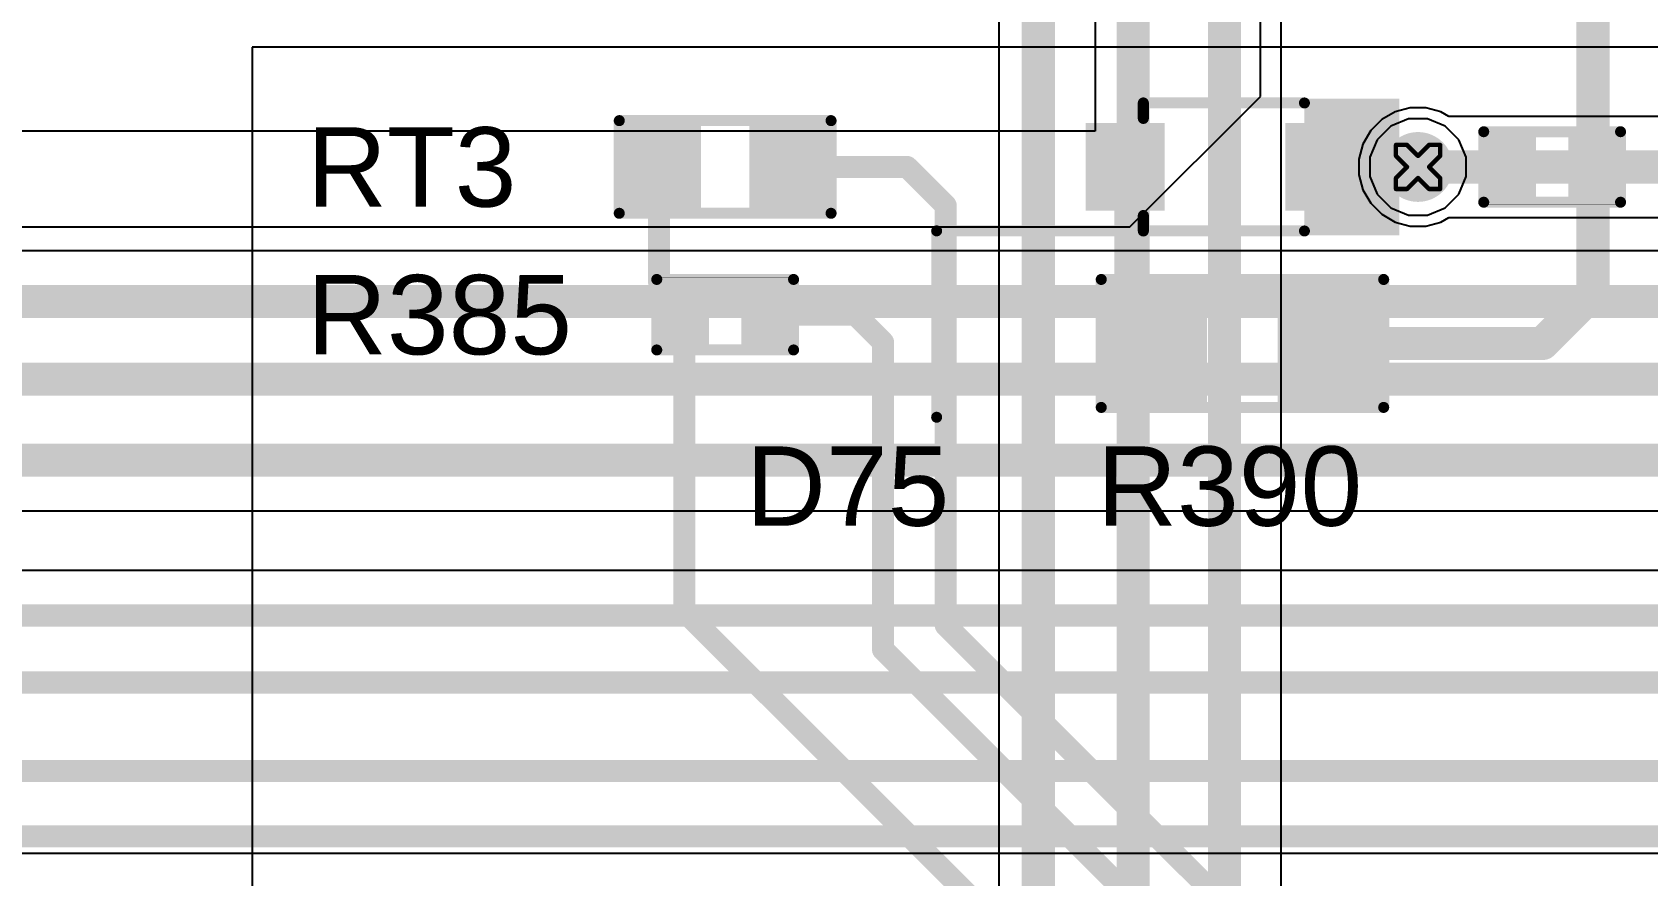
# Model space of a CAD drawing. Header units: inches. Extents: x 0 to 5379, y 0 to 5429.
# Drawn here: x 163.9 to 182.49, y 147.51 to 157.22 of the extents above; entities that cross this region are included whole.
import ezdxf

# ---------------------------------------------------------------- set-up
doc = ezdxf.new("R2010")
doc.units = ezdxf.units.IN
for name, color, linetype in [('Bottom Layer', 5, 'Continuous'), ('Bottom Solder', 6, 'Continuous'), ('Drill Drawing', 1, 'Continuous'), ('GND01', 16, 'Continuous'), ('GND02', 76, 'Continuous'), ('PWR', 156, 'Continuous'), ('SIG 01', 90, 'Continuous'), ('Top Layer', 1, 'Continuous'), ('Top Overlay', 2, 'Continuous'), ('Top Paste', 8, 'Continuous'), ('Top Solder', 216, 'Continuous'), ('Via Holes', 16, 'Continuous')]:
    doc.layers.add(name, color=color, linetype=linetype)
doc.styles.add('Arial', font='', dxfattribs={"height": 0.2})
doc.styles.get('Arial').set_extended_font_data('Arial')

# ---------------------------------------------------------------- blocks, each defined once
blk = doc.blocks.new('R___0603_203')
at = {"layer": 'Top Layer'}
for points in [[(-0.381, 0.4445), (-0.381, -0.4445), (-1.143, -0.4445), (-1.143, 0.4445)], [(1.143, 0.4445), (1.143, -0.4445), (0.381, -0.4445), (0.381, 0.4445)]]:
    blk.add_hatch(color=1, dxfattribs=at).paths.add_polyline_path(points)
at = {"layer": 'Top Paste'}
for points in [[(-0.381, 0.4445), (-0.381, -0.4445), (-1.143, -0.4445), (-1.143, 0.4445)], [(1.143, 0.4445), (1.143, -0.4445), (0.381, -0.4445), (0.381, 0.4445)]]:
    blk.add_hatch(color=8, dxfattribs=at).paths.add_polyline_path(points)
at = {"layer": 'Top Solder'}
for points in [[(-0.2794, 0.5461), (-0.2794, -0.5461), (-1.2446, -0.5461), (-1.2446, 0.5461)], [(1.2446, 0.5461), (1.2446, -0.5461), (0.2794, -0.5461), (0.2794, 0.5461)]]:
    blk.add_hatch(color=216, dxfattribs=at).paths.add_polyline_path(points)
at = {"layer": 'Top Overlay'}
for points in [[(-1.2192, 0.5334, 0.127, 0.127, 0), (1.2192, 0.5334, 0.127, 0.127, 0)], [(-1.2192, -0.5334, 0.127, 0.127, 0), (-1.2192, 0.5334, 0.127, 0.127, 0)], [(1.2192, -0.5334, 0.127, 0.127, 0), (1.2192, 0.5334, 0.127, 0.127, 0)], [(-1.2192, -0.5334, 0.127, 0.127, 0), (1.2192, -0.5334, 0.127, 0.127, 0)]]:
    blk.add_lwpolyline(points, format="xyseb", dxfattribs=at)
for points in [[(-1.25095, 0.5334, 0.0635, 0.0635, 1), (-1.18745, 0.5334, 0.0635, 0.0635, 1)], [(-1.25095, 0.5334, 0.0635, 0.0635, 1), (-1.18745, 0.5334, 0.0635, 0.0635, 1)], [(1.18745, 0.5334, 0.0635, 0.0635, 1), (1.25095, 0.5334, 0.0635, 0.0635, 1)], [(1.18745, 0.5334, 0.0635, 0.0635, 1), (1.25095, 0.5334, 0.0635, 0.0635, 1)], [(-1.25095, -0.5334, 0.0635, 0.0635, 1), (-1.18745, -0.5334, 0.0635, 0.0635, 1)], [(-1.25095, -0.5334, 0.0635, 0.0635, 1), (-1.18745, -0.5334, 0.0635, 0.0635, 1)], [(1.18745, -0.5334, 0.0635, 0.0635, 1), (1.25095, -0.5334, 0.0635, 0.0635, 1)], [(1.18745, -0.5334, 0.0635, 0.0635, 1), (1.25095, -0.5334, 0.0635, 0.0635, 1)]]:
    blk.add_lwpolyline(points, format="xyseb", close=True, dxfattribs=at)
blk = doc.blocks.new('R___0402_378')
at = {"layer": 'Top Layer'}
for points in [[(-0.699, -0.318), (-0.699, 0.318), (-0.241, 0.318), (-0.241, -0.318)], [(0.241, -0.318), (0.241, 0.318), (0.699, 0.318), (0.699, -0.318)]]:
    blk.add_hatch(color=1, dxfattribs=at).paths.add_polyline_path(points)
at = {"layer": 'Top Paste'}
for points in [[(-0.699, -0.318), (-0.699, 0.318), (-0.241, 0.318), (-0.241, -0.318)], [(0.241, -0.318), (0.241, 0.318), (0.699, 0.318), (0.699, -0.318)]]:
    blk.add_hatch(color=8, dxfattribs=at).paths.add_polyline_path(points)
at = {"layer": 'Top Solder'}
for points in [[(-0.754, -0.373), (-0.754, 0.373), (-0.186, 0.373), (-0.186, -0.373)], [(0.186, -0.373), (0.186, 0.373), (0.754, 0.373), (0.754, -0.373)]]:
    blk.add_hatch(color=216, dxfattribs=at).paths.add_polyline_path(points)
at = {"layer": 'Top Overlay'}
for points in [[(-0.787, -0.406, 0.127, 0.127, 0), (-0.787, 0.406, 0.127, 0.127, 0)], [(-0.787, 0.406, 0.127, 0.127, 0), (0.787, 0.406, 0.127, 0.127, 0)], [(0.787, -0.406, 0.127, 0.127, 0), (0.787, 0.406, 0.127, 0.127, 0)], [(-0.787, -0.406, 0.127, 0.127, 0), (0.787, -0.406, 0.127, 0.127, 0)], [(-0.813, -0.432, 0.00323, 0.00323, 0), (0.813, -0.432, 0.00323, 0.00323, 0)]]:
    blk.add_lwpolyline(points, format="xyseb", dxfattribs=at)
for points in [[(-0.819, 0.406, 0.0635, 0.0635, 1), (-0.756, 0.406, 0.0635, 0.0635, 1)], [(-0.819, 0.406, 0.0635, 0.0635, 1), (-0.756, 0.406, 0.0635, 0.0635, 1)], [(0.756, 0.406, 0.0635, 0.0635, 1), (0.819, 0.406, 0.0635, 0.0635, 1)], [(0.756, 0.406, 0.0635, 0.0635, 1), (0.819, 0.406, 0.0635, 0.0635, 1)], [(-0.819, -0.406, 0.0635, 0.0635, 1), (-0.756, -0.406, 0.0635, 0.0635, 1)], [(-0.819, -0.406, 0.0635, 0.0635, 1), (-0.756, -0.406, 0.0635, 0.0635, 1)], [(0.756, -0.406, 0.0635, 0.0635, 1), (0.819, -0.406, 0.0635, 0.0635, 1)], [(0.756, -0.406, 0.0635, 0.0635, 1), (0.819, -0.406, 0.0635, 0.0635, 1)], [(-0.814, -0.432, 0.00161, 0.00161, 1), (-0.812, -0.432, 0.00161, 0.00161, 1)], [(0.812, -0.432, 0.00161, 0.00161, 1), (0.814, -0.432, 0.00161, 0.00161, 1)]]:
    blk.add_lwpolyline(points, format="xyseb", close=True, dxfattribs=at)
blk = doc.blocks.new('R___0805_381')
at = {"layer": 'Top Layer'}
for points in [[(-1.524, 0.635), (-0.508, 0.635), (-0.508, -0.635), (-1.524, -0.635)], [(0.508, 0.635), (1.524, 0.635), (1.524, -0.635), (0.508, -0.635)]]:
    blk.add_hatch(color=1, dxfattribs=at).paths.add_polyline_path(points)
at = {"layer": 'Top Paste'}
for points in [[(-1.524, 0.635), (-0.508, 0.635), (-0.508, -0.635), (-1.524, -0.635)], [(0.508, 0.635), (1.524, 0.635), (1.524, -0.635), (0.508, -0.635)]]:
    blk.add_hatch(color=8, dxfattribs=at).paths.add_polyline_path(points)
at = {"layer": 'Top Solder'}
for points in [[(-1.6256, 0.7366), (-0.4064, 0.7366), (-0.4064, -0.7366), (-1.6256, -0.7366)], [(0.4064, 0.7366), (1.6256, 0.7366), (1.6256, -0.7366), (0.4064, -0.7366)]]:
    blk.add_hatch(color=216, dxfattribs=at).paths.add_polyline_path(points)
at = {"layer": 'Top Overlay'}
for points in [[(-1.6256, -0.7366, 0.127, 0.127, 0), (-1.6256, 0.7366, 0.127, 0.127, 0)], [(-1.6256, 0.7366, 0.127, 0.127, 0), (1.6256, 0.7366, 0.127, 0.127, 0)], [(1.6256, -0.7366, 0.127, 0.127, 0), (1.6256, 0.7366, 0.127, 0.127, 0)], [(-1.6256, -0.7366, 0.127, 0.127, 0), (1.6256, -0.7366, 0.127, 0.127, 0)]]:
    blk.add_lwpolyline(points, format="xyseb", dxfattribs=at)
for points in [[(-1.65735, 0.7366, 0.0635, 0.0635, 1), (-1.59385, 0.7366, 0.0635, 0.0635, 1)], [(-1.65735, 0.7366, 0.0635, 0.0635, 1), (-1.59385, 0.7366, 0.0635, 0.0635, 1)], [(1.59385, 0.7366, 0.0635, 0.0635, 1), (1.65735, 0.7366, 0.0635, 0.0635, 1)], [(1.59385, 0.7366, 0.0635, 0.0635, 1), (1.65735, 0.7366, 0.0635, 0.0635, 1)], [(-1.65735, -0.7366, 0.0635, 0.0635, 1), (-1.59385, -0.7366, 0.0635, 0.0635, 1)], [(-1.65735, -0.7366, 0.0635, 0.0635, 1), (-1.59385, -0.7366, 0.0635, 0.0635, 1)], [(1.59385, -0.7366, 0.0635, 0.0635, 1), (1.65735, -0.7366, 0.0635, 0.0635, 1)], [(1.59385, -0.7366, 0.0635, 0.0635, 1), (1.65735, -0.7366, 0.0635, 0.0635, 1)]]:
    blk.add_lwpolyline(points, format="xyseb", close=True, dxfattribs=at)
blk = doc.blocks.new('R___0402_386')
at = {"layer": 'Top Layer'}
for points in [[(-0.699, -0.318), (-0.699, 0.318), (-0.241, 0.318), (-0.241, -0.318)], [(0.241, -0.318), (0.241, 0.318), (0.699, 0.318), (0.699, -0.318)]]:
    blk.add_hatch(color=1, dxfattribs=at).paths.add_polyline_path(points)
at = {"layer": 'Top Paste'}
for points in [[(-0.699, -0.318), (-0.699, 0.318), (-0.241, 0.318), (-0.241, -0.318)], [(0.241, -0.318), (0.241, 0.318), (0.699, 0.318), (0.699, -0.318)]]:
    blk.add_hatch(color=8, dxfattribs=at).paths.add_polyline_path(points)
at = {"layer": 'Top Solder'}
for points in [[(-0.754, -0.373), (-0.754, 0.373), (-0.186, 0.373), (-0.186, -0.373)], [(0.186, -0.373), (0.186, 0.373), (0.754, 0.373), (0.754, -0.373)]]:
    blk.add_hatch(color=216, dxfattribs=at).paths.add_polyline_path(points)
at = {"layer": 'Top Overlay'}
for points in [[(0.787, 0.406, 0.127, 0.127, 0), (-0.787, 0.406, 0.127, 0.127, 0)], [(-0.787, 0.406, 0.127, 0.127, 0), (-0.787, -0.406, 0.127, 0.127, 0)], [(0.787, 0.406, 0.127, 0.127, 0), (0.787, -0.406, 0.127, 0.127, 0)], [(0.787, -0.406, 0.127, 0.127, 0), (-0.787, -0.406, 0.127, 0.127, 0)], [(0.813, -0.432, 0.00323, 0.00323, 0), (-0.813, -0.432, 0.00323, 0.00323, 0)]]:
    blk.add_lwpolyline(points, format="xyseb", dxfattribs=at)
for points in [[(-0.819, 0.406, 0.0635, 0.0635, 1), (-0.756, 0.406, 0.0635, 0.0635, 1)], [(-0.819, 0.406, 0.0635, 0.0635, 1), (-0.756, 0.406, 0.0635, 0.0635, 1)], [(0.756, 0.406, 0.0635, 0.0635, 1), (0.819, 0.406, 0.0635, 0.0635, 1)], [(0.756, 0.406, 0.0635, 0.0635, 1), (0.819, 0.406, 0.0635, 0.0635, 1)], [(-0.819, -0.406, 0.0635, 0.0635, 1), (-0.756, -0.406, 0.0635, 0.0635, 1)], [(-0.819, -0.406, 0.0635, 0.0635, 1), (-0.756, -0.406, 0.0635, 0.0635, 1)], [(0.756, -0.406, 0.0635, 0.0635, 1), (0.819, -0.406, 0.0635, 0.0635, 1)], [(0.756, -0.406, 0.0635, 0.0635, 1), (0.819, -0.406, 0.0635, 0.0635, 1)], [(-0.814, -0.432, 0.00161, 0.00161, 1), (-0.812, -0.432, 0.00161, 0.00161, 1)], [(0.812, -0.432, 0.00161, 0.00161, 1), (0.814, -0.432, 0.00161, 0.00161, 1)]]:
    blk.add_lwpolyline(points, format="xyseb", close=True, dxfattribs=at)
blk = doc.blocks.new('SOD_323_861')
at = {"layer": 'Top Layer'}
for points in [[(-0.75, -0.45), (-1.55, -0.45), (-1.55, 0.45), (-0.75, 0.45)], [(1.55, -0.45), (0.75, -0.45), (0.75, 0.45), (1.55, 0.45)]]:
    blk.add_hatch(color=1, dxfattribs=at).paths.add_polyline_path(points)
at = {"layer": 'Top Overlay'}
for points in [[(-2.007, 0.482), (-0.914, 0.482), (-0.914, 0.787), (-2.007, 0.787)], [(-2.007, -0.508), (-1.575, -0.508), (-1.575, 0.508), (-2.007, 0.508)], [(-2.007, -0.788), (-0.914, -0.788), (-0.914, -0.483), (-2.007, -0.483)]]:
    blk.add_hatch(color=2, dxfattribs=at).paths.add_polyline_path(points)
at = {"layer": 'Top Paste'}
for points in [[(-0.75, -0.45), (-1.55, -0.45), (-1.55, 0.45), (-0.75, 0.45)], [(1.55, -0.45), (0.75, -0.45), (0.75, 0.45), (1.55, 0.45)]]:
    blk.add_hatch(color=8, dxfattribs=at).paths.add_polyline_path(points)
at = {"layer": 'Top Solder'}
for points in [[(-0.695, -0.505), (-1.605, -0.505), (-1.605, 0.505), (-0.695, 0.505)], [(1.605, -0.505), (0.695, -0.505), (0.695, 0.505), (1.605, 0.505)]]:
    blk.add_hatch(color=216, dxfattribs=at).paths.add_polyline_path(points)
at = {"layer": 'Top Overlay'}
for points in [[(0.94, 0.737, 0.127, 0.127, 0), (-0.914, 0.737, 0.127, 0.127, 0)], [(0.94, 0.737, 0.127, 0.127, 0), (0.94, 0.559, 0.127, 0.127, 0)], [(0.94, -0.559, 0.127, 0.127, 0), (0.94, -0.737, 0.127, 0.127, 0)], [(0.94, -0.737, 0.127, 0.127, 0), (-0.914, -0.737, 0.127, 0.127, 0)]]:
    blk.add_lwpolyline(points, format="xyseb", dxfattribs=at)
for points in [[(-0.946, 0.737, 0.0635, 0.0635, 1), (-0.883, 0.737, 0.0635, 0.0635, 1)], [(0.908, 0.737, 0.0635, 0.0635, 1), (0.972, 0.737, 0.0635, 0.0635, 1)], [(0.908, 0.737, 0.0635, 0.0635, 1), (0.972, 0.737, 0.0635, 0.0635, 1)], [(0.908, 0.559, 0.0635, 0.0635, 1), (0.972, 0.559, 0.0635, 0.0635, 1)], [(0.908, -0.559, 0.0635, 0.0635, 1), (0.972, -0.559, 0.0635, 0.0635, 1)], [(-0.946, -0.737, 0.0635, 0.0635, 1), (-0.883, -0.737, 0.0635, 0.0635, 1)], [(0.908, -0.737, 0.0635, 0.0635, 1), (0.972, -0.737, 0.0635, 0.0635, 1)], [(0.908, -0.737, 0.0635, 0.0635, 1), (0.972, -0.737, 0.0635, 0.0635, 1)]]:
    blk.add_lwpolyline(points, format="xyseb", close=True, dxfattribs=at)

msp = doc.modelspace()

# ---------------------------------------------------------------- hatches: boundary and pattern name
at = {"layer": 'Bottom Layer'}
h = msp.add_hatch(color=5, dxfattribs=at)
edge = h.paths.add_edge_path()
edge.add_arc((179.848, 155.669), 0.3, 0, 360)
at = {"layer": 'Bottom Solder'}
h = msp.add_hatch(color=6, dxfattribs=at)
edge = h.paths.add_edge_path()
edge.add_arc((179.848, 155.669), 0.402, 0, 360)
at = {"layer": 'GND01'}
h = msp.add_hatch(color=16, dxfattribs=at)
edge = h.paths.add_edge_path()
edge.add_arc((179.848, 155.669), 0.3, 0, 360)
at = {"layer": 'GND02'}
h = msp.add_hatch(color=76, dxfattribs=at)
edge = h.paths.add_edge_path()
edge.add_arc((179.848, 155.669), 0.3, 0, 360)
at = {"layer": 'PWR'}
h = msp.add_hatch(color=156, dxfattribs=at)
edge = h.paths.add_edge_path()
edge.add_arc((179.848, 155.669), 0.3, 0, 360)
at = {"layer": 'SIG 01'}
h = msp.add_hatch(color=90, dxfattribs=at)
edge = h.paths.add_edge_path()
edge.add_arc((179.848, 155.669), 0.3, 0, 360)
at = {"layer": 'Top Layer'}
h = msp.add_hatch(color=1, dxfattribs=at)
edge = h.paths.add_edge_path()
edge.add_arc((179.848, 155.669), 0.3, 0, 360)
at = {"layer": 'Top Solder'}
h = msp.add_hatch(color=216, dxfattribs=at)
edge = h.paths.add_edge_path()
edge.add_arc((179.848, 155.669), 0.402, 0, 360)
at = {"layer": 'Via Holes'}
h = msp.add_hatch(color=7, dxfattribs=at)
edge = h.paths.add_edge_path()
edge.add_arc((179.848, 155.669), 0.15, 0, 360)

# ---------------------------------------------------------------- linework, layer by layer
at = {"layer": 'Bottom Layer'}
for p, q in [((176.13, 219.612), (176.13, 156.083)), ((178.033, 156.481), (178.033, 219.612)), ((178.033, 156.481), (178.033, 189.756)), ((176.13, 168.529), (176.13, 156.083)), ((176.532, 154.98), (178.033, 156.481)), ((176.532, 154.98), (178.033, 156.481)), ((179.738, 156.223), (179.534, 156.139)), ((179.958, 156.223), (179.738, 156.223)), ((180.162, 156.139), (179.958, 156.223)), ((176.13, 156.083), (154.108, 156.083)), ((176.13, 156.083), (154.108, 156.083)), ((179.534, 156.139), (179.379, 155.983)), ((180.318, 155.983), (180.162, 156.139)), ((179.379, 155.983), (179.294, 155.78)), ((180.402, 155.78), (180.318, 155.983)), ((179.294, 155.78), (179.294, 155.559)), ((180.402, 155.559), (180.402, 155.78)), ((179.294, 155.559), (179.379, 155.356)), ((180.318, 155.356), (180.402, 155.559)), ((179.379, 155.356), (179.534, 155.2)), ((180.162, 155.2), (180.318, 155.356)), ((179.534, 155.2), (179.738, 155.115)), ((179.738, 155.115), (179.958, 155.115)), ((179.958, 155.115), (180.162, 155.2)), ((152.851, 154.98), (176.532, 154.98)), ((152.851, 154.98), (176.532, 154.98)), ((185.664, 147.762), (135.367, 147.762))]:
    msp.add_line(p, q, dxfattribs=at)
at = {"layer": 'Drill Drawing'}
for points in [[(179.594, 155.796, 0.0508, 0.0508, 0), (179.594, 155.923, 0.0508, 0.0508, 0)], [(179.594, 155.923, 0.0508, 0.0508, 0), (179.721, 155.923, 0.0508, 0.0508, 0)], [(179.721, 155.923, 0.0508, 0.0508, 0), (179.848, 155.796, 0.0508, 0.0508, 0)], [(179.848, 155.796, 0.0508, 0.0508, 0), (179.975, 155.923, 0.0508, 0.0508, 0)], [(179.975, 155.923, 0.0508, 0.0508, 0), (180.102, 155.923, 0.0508, 0.0508, 0)], [(180.102, 155.796, 0.0508, 0.0508, 0), (180.102, 155.923, 0.0508, 0.0508, 0)], [(179.594, 155.796, 0.0508, 0.0508, 0), (179.721, 155.669, 0.0508, 0.0508, 0)], [(179.594, 155.542, 0.0508, 0.0508, 0), (179.721, 155.669, 0.0508, 0.0508, 0)], [(179.975, 155.669, 0.0508, 0.0508, 0), (180.102, 155.796, 0.0508, 0.0508, 0)], [(179.975, 155.669, 0.0508, 0.0508, 0), (180.102, 155.542, 0.0508, 0.0508, 0)], [(179.594, 155.415, 0.0508, 0.0508, 0), (179.594, 155.542, 0.0508, 0.0508, 0)], [(179.721, 155.415, 0.0508, 0.0508, 0), (179.848, 155.542, 0.0508, 0.0508, 0)], [(179.848, 155.542, 0.0508, 0.0508, 0), (179.975, 155.415, 0.0508, 0.0508, 0)], [(180.102, 155.415, 0.0508, 0.0508, 0), (180.102, 155.542, 0.0508, 0.0508, 0)], [(179.594, 155.415, 0.0508, 0.0508, 0), (179.721, 155.415, 0.0508, 0.0508, 0)], [(179.975, 155.415, 0.0508, 0.0508, 0), (180.102, 155.415, 0.0508, 0.0508, 0)]]:
    msp.add_lwpolyline(points, format="xyseb", dxfattribs=at)
for points in [[(179.582, 155.923, 0.0254, 0.0254, 1), (179.607, 155.923, 0.0254, 0.0254, 1)], [(179.582, 155.923, 0.0254, 0.0254, 1), (179.607, 155.923, 0.0254, 0.0254, 1)], [(179.709, 155.923, 0.0254, 0.0254, 1), (179.734, 155.923, 0.0254, 0.0254, 1)], [(179.709, 155.923, 0.0254, 0.0254, 1), (179.734, 155.923, 0.0254, 0.0254, 1)], [(179.963, 155.923, 0.0254, 0.0254, 1), (179.988, 155.923, 0.0254, 0.0254, 1)], [(179.963, 155.923, 0.0254, 0.0254, 1), (179.988, 155.923, 0.0254, 0.0254, 1)], [(180.09, 155.923, 0.0254, 0.0254, 1), (180.115, 155.923, 0.0254, 0.0254, 1)], [(180.09, 155.923, 0.0254, 0.0254, 1), (180.115, 155.923, 0.0254, 0.0254, 1)], [(179.582, 155.796, 0.0254, 0.0254, 1), (179.607, 155.796, 0.0254, 0.0254, 1)], [(179.582, 155.796, 0.0254, 0.0254, 1), (179.607, 155.796, 0.0254, 0.0254, 1)], [(179.709, 155.669, 0.0254, 0.0254, 1), (179.734, 155.669, 0.0254, 0.0254, 1)], [(179.709, 155.669, 0.0254, 0.0254, 1), (179.734, 155.669, 0.0254, 0.0254, 1)], [(179.836, 155.796, 0.0254, 0.0254, 1), (179.861, 155.796, 0.0254, 0.0254, 1)], [(179.836, 155.796, 0.0254, 0.0254, 1), (179.861, 155.796, 0.0254, 0.0254, 1)], [(179.963, 155.669, 0.0254, 0.0254, 1), (179.988, 155.669, 0.0254, 0.0254, 1)], [(179.963, 155.669, 0.0254, 0.0254, 1), (179.988, 155.669, 0.0254, 0.0254, 1)], [(180.09, 155.796, 0.0254, 0.0254, 1), (180.115, 155.796, 0.0254, 0.0254, 1)], [(180.09, 155.796, 0.0254, 0.0254, 1), (180.115, 155.796, 0.0254, 0.0254, 1)], [(179.582, 155.542, 0.0254, 0.0254, 1), (179.607, 155.542, 0.0254, 0.0254, 1)], [(179.582, 155.542, 0.0254, 0.0254, 1), (179.607, 155.542, 0.0254, 0.0254, 1)], [(179.836, 155.542, 0.0254, 0.0254, 1), (179.861, 155.542, 0.0254, 0.0254, 1)], [(179.836, 155.542, 0.0254, 0.0254, 1), (179.861, 155.542, 0.0254, 0.0254, 1)], [(180.09, 155.542, 0.0254, 0.0254, 1), (180.115, 155.542, 0.0254, 0.0254, 1)], [(180.09, 155.542, 0.0254, 0.0254, 1), (180.115, 155.542, 0.0254, 0.0254, 1)], [(179.582, 155.415, 0.0254, 0.0254, 1), (179.607, 155.415, 0.0254, 0.0254, 1)], [(179.582, 155.415, 0.0254, 0.0254, 1), (179.607, 155.415, 0.0254, 0.0254, 1)], [(179.709, 155.415, 0.0254, 0.0254, 1), (179.734, 155.415, 0.0254, 0.0254, 1)], [(179.709, 155.415, 0.0254, 0.0254, 1), (179.734, 155.415, 0.0254, 0.0254, 1)], [(179.963, 155.415, 0.0254, 0.0254, 1), (179.988, 155.415, 0.0254, 0.0254, 1)], [(179.963, 155.415, 0.0254, 0.0254, 1), (179.988, 155.415, 0.0254, 0.0254, 1)], [(180.09, 155.415, 0.0254, 0.0254, 1), (180.115, 155.415, 0.0254, 0.0254, 1)], [(180.09, 155.415, 0.0254, 0.0254, 1), (180.115, 155.415, 0.0254, 0.0254, 1)]]:
    msp.add_lwpolyline(points, format="xyseb", close=True, dxfattribs=at)
at = {"layer": 'GND01'}
for p, q in [((179.738, 156.223), (179.534, 156.139)), ((179.958, 156.223), (179.738, 156.223)), ((180.162, 156.139), (179.958, 156.223)), ((179.534, 156.139), (179.379, 155.983)), ((180.318, 155.983), (180.162, 156.139)), ((179.379, 155.983), (179.294, 155.78)), ((180.402, 155.78), (180.318, 155.983)), ((179.294, 155.78), (179.294, 155.559)), ((180.402, 155.559), (180.402, 155.78)), ((179.294, 155.559), (179.379, 155.356)), ((180.318, 155.356), (180.402, 155.559)), ((179.379, 155.356), (179.534, 155.2)), ((180.162, 155.2), (180.318, 155.356)), ((179.534, 155.2), (179.738, 155.115)), ((179.738, 155.115), (179.958, 155.115)), ((179.958, 155.115), (180.162, 155.2))]:
    msp.add_line(p, q, dxfattribs=at)
at = {"layer": 'GND02'}
for p, q in [((179.738, 156.223), (179.534, 156.139)), ((179.958, 156.223), (179.738, 156.223)), ((180.162, 156.139), (179.958, 156.223)), ((179.534, 156.139), (179.379, 155.983)), ((180.318, 155.983), (180.162, 156.139)), ((179.379, 155.983), (179.294, 155.78)), ((180.402, 155.78), (180.318, 155.983)), ((179.294, 155.78), (179.294, 155.559)), ((180.402, 155.559), (180.402, 155.78)), ((179.294, 155.559), (179.379, 155.356)), ((180.318, 155.356), (180.402, 155.559)), ((179.379, 155.356), (179.534, 155.2)), ((180.162, 155.2), (180.318, 155.356)), ((179.534, 155.2), (179.738, 155.115)), ((179.738, 155.115), (179.958, 155.115)), ((179.958, 155.115), (180.162, 155.2))]:
    msp.add_line(p, q, dxfattribs=at)
at = {"layer": 'PWR'}
for p, q in [((178.273, 134.641), (178.273, 206.199)), ((175.024, 205.004), (175.024, 148.785)), ((179.738, 156.223), (179.534, 156.139)), ((179.958, 156.223), (179.738, 156.223)), ((180.162, 156.139), (179.958, 156.223)), ((179.534, 156.139), (179.379, 155.983)), ((180.318, 155.983), (180.162, 156.139)), ((179.379, 155.983), (179.294, 155.78)), ((180.402, 155.78), (180.318, 155.983)), ((179.294, 155.78), (179.294, 155.559)), ((180.402, 155.559), (180.402, 155.78)), ((179.294, 155.559), (179.379, 155.356)), ((180.318, 155.356), (180.402, 155.559)), ((179.379, 155.356), (179.534, 155.2)), ((180.162, 155.2), (180.318, 155.356)), ((179.534, 155.2), (179.738, 155.115)), ((179.738, 155.115), (179.958, 155.115)), ((179.958, 155.115), (180.162, 155.2)), ((175.024, 148.785), (175.024, 143.352))]:
    msp.add_line(p, q, dxfattribs=at)
for points in [[(177.619, 143.038, 0.381, 0.381, 0), (177.619, 210.705, 0.381, 0.381, 0)], [(176.57, 143.038, 0.381, 0.381, 0), (176.57, 208.239, 0.381, 0.381, 0)], [(175.477, 148.785, 0.381, 0.381, 0), (175.477, 205.191, 0.381, 0.381, 0)], [(175.477, 143.038, 0.381, 0.381, 0), (175.477, 148.785, 0.381, 0.381, 0)]]:
    msp.add_lwpolyline(points, format="xyseb", dxfattribs=at)
msp.add_lwpolyline([(175.382, 148.785, 0.191, 0.191, 1), (175.572, 148.785, 0.191, 0.191, 1)], format="xyseb", close=True, dxfattribs=at)
msp.add_lwpolyline([(175.382, 148.785, 0.191, 0.191, 1), (175.572, 148.785, 0.191, 0.191, 1)], format="xyseb", close=True, dxfattribs=at)
at = {"layer": 'SIG 01'}
for p, q in [((179.43, 156.214), (179.303, 156.088)), ((179.585, 156.304), (179.43, 156.214)), ((179.759, 156.35), (179.585, 156.304)), ((179.938, 156.35), (179.759, 156.35)), ((180.111, 156.304), (179.938, 156.35)), ((180.201, 156.252), (180.111, 156.304)), ((184.279, 156.252), (180.201, 156.252)), ((179.303, 156.088), (179.214, 155.932)), ((179.214, 155.932), (179.167, 155.759)), ((179.167, 155.759), (179.167, 155.58)), ((179.167, 155.58), (179.214, 155.407)), ((179.214, 155.407), (179.303, 155.251)), ((179.303, 155.251), (179.43, 155.124)), ((179.43, 155.124), (179.585, 155.035)), ((179.585, 155.035), (179.759, 154.988)), ((179.759, 154.988), (179.938, 154.988)), ((179.938, 154.988), (180.111, 155.035)), ((180.111, 155.035), (180.201, 155.087)), ((180.201, 155.087), (215.311, 155.087)), ((214.031, 154.704), (153.501, 154.704)), ((152.471, 151.71), (212.901, 151.71)), ((209.047, 151.022), (146.179, 151.022))]:
    msp.add_line(p, q, dxfattribs=at)
for points in [[(179.848, 155.669, 0.381, 0.381, 0), (215.552, 155.669, 0.381, 0.381, 0)], [(153.26, 154.121, 0.381, 0.381, 0), (214.031, 154.121, 0.381, 0.381, 0)], [(152.858, 153.226, 0.381, 0.381, 0), (213.529, 153.226, 0.381, 0.381, 0)], [(152.471, 152.292, 0.381, 0.381, 0), (213.142, 152.292, 0.381, 0.381, 0)], [(145.964, 150.504, 0.254, 0.254, 0), (209.047, 150.504, 0.254, 0.254, 0)], [(145.634, 149.733, 0.254, 0.254, 0), (208.938, 149.733, 0.254, 0.254, 0)], [(144.597, 148.714, 0.254, 0.254, 0), (198.308, 148.714, 0.254, 0.254, 0)], [(144.504, 147.962, 0.254, 0.254, 0), (198.12, 147.962, 0.254, 0.254, 0)]]:
    msp.add_lwpolyline(points, format="xyseb", dxfattribs=at)
msp.add_lwpolyline([(179.753, 155.669, 0.191, 0.191, 1), (179.944, 155.669, 0.191, 0.191, 1)], format="xyseb", close=True, dxfattribs=at)
at = {"layer": 'Top Layer'}
for p, q in [((184.566, 157.048), (166.425, 157.048)), ((166.425, 157.048), (166.425, 147.371))]:
    msp.add_line(p, q, dxfattribs=at)
for points in [[(181.862, 155.669, 0.381, 0.381, 0), (181.862, 165.042, 0.381, 0.381, 0)], [(176.476, 155.669, 0.381, 0.381, 0), (176.543, 155.602, 0.381, 0.381, 0)], [(178.776, 155.669, 0.381, 0.381, 0), (180.922, 155.669, 0.381, 0.381, 0)], [(181.862, 154.217, 0.381, 0.381, 0), (181.862, 155.669, 0.381, 0.381, 0)], [(171.11, 154.349, 0.254, 0.254, 0), (171.11, 155.669, 0.254, 0.254, 0)], [(172.634, 155.669, 0.254, 0.254, 0), (173.966, 155.669, 0.254, 0.254, 0)], [(173.966, 155.669, 0.254, 0.254, 0), (174.41, 155.225, 0.254, 0.254, 0)], [(176.543, 153.704, 0.381, 0.381, 0), (176.543, 155.602, 0.381, 0.381, 0)], [(174.41, 150.393, 0.254, 0.254, 0), (174.41, 155.225, 0.254, 0.254, 0)], [(171.11, 154.349, 0.254, 0.254, 0), (171.403, 154.057, 0.254, 0.254, 0)], [(181.282, 153.637, 0.381, 0.381, 0), (181.862, 154.217, 0.381, 0.381, 0)], [(171.403, 153.968, 0.254, 0.254, 0), (171.403, 154.057, 0.254, 0.254, 0)], [(171.403, 150.554, 0.254, 0.254, 0), (171.403, 153.968, 0.254, 0.254, 0)], [(172.342, 153.968, 0.254, 0.254, 0), (173.372, 153.968, 0.254, 0.254, 0)], [(173.372, 153.968, 0.254, 0.254, 0), (173.69, 153.65, 0.254, 0.254, 0)], [(176.543, 153.704, 0.381, 0.381, 0), (176.61, 153.637, 0.381, 0.381, 0)], [(178.642, 153.637, 0.381, 0.381, 0), (181.282, 153.637, 0.381, 0.381, 0)], [(173.69, 150.111, 0.254, 0.254, 0), (173.69, 153.65, 0.254, 0.254, 0)], [(171.403, 150.554, 0.254, 0.254, 0), (179.686, 142.271, 0.254, 0.254, 0)], [(174.41, 150.393, 0.254, 0.254, 0), (178.053, 146.751, 0.254, 0.254, 0)], [(173.69, 150.111, 0.254, 0.254, 0), (177.695, 146.106, 0.254, 0.254, 0)]]:
    msp.add_lwpolyline(points, format="xyseb", dxfattribs=at)
for points in [[(176.38, 155.669, 0.191, 0.191, 1), (176.571, 155.669, 0.191, 0.191, 1)], [(178.68, 155.669, 0.191, 0.191, 1), (178.871, 155.669, 0.191, 0.191, 1)], [(180.827, 155.669, 0.191, 0.191, 1), (181.017, 155.669, 0.191, 0.191, 1)], [(181.767, 155.669, 0.191, 0.191, 1), (181.957, 155.669, 0.191, 0.191, 1)], [(181.767, 155.669, 0.191, 0.191, 1), (181.957, 155.669, 0.191, 0.191, 1)], [(171.047, 155.669, 0.127, 0.127, 1), (171.174, 155.669, 0.127, 0.127, 1)], [(172.571, 155.669, 0.127, 0.127, 1), (172.698, 155.669, 0.127, 0.127, 1)], [(173.902, 155.669, 0.127, 0.127, 1), (174.029, 155.669, 0.127, 0.127, 1)], [(173.902, 155.669, 0.127, 0.127, 1), (174.029, 155.669, 0.127, 0.127, 1)], [(176.447, 155.602, 0.191, 0.191, 1), (176.638, 155.602, 0.191, 0.191, 1)], [(176.447, 155.602, 0.191, 0.191, 1), (176.638, 155.602, 0.191, 0.191, 1)], [(174.347, 155.225, 0.127, 0.127, 1), (174.474, 155.225, 0.127, 0.127, 1)], [(174.347, 155.225, 0.127, 0.127, 1), (174.474, 155.225, 0.127, 0.127, 1)], [(171.047, 154.349, 0.127, 0.127, 1), (171.174, 154.349, 0.127, 0.127, 1)], [(171.047, 154.349, 0.127, 0.127, 1), (171.174, 154.349, 0.127, 0.127, 1)], [(181.767, 154.217, 0.191, 0.191, 1), (181.957, 154.217, 0.191, 0.191, 1)], [(181.767, 154.217, 0.191, 0.191, 1), (181.957, 154.217, 0.191, 0.191, 1)], [(171.339, 154.057, 0.127, 0.127, 1), (171.466, 154.057, 0.127, 0.127, 1)], [(171.339, 154.057, 0.127, 0.127, 1), (171.466, 154.057, 0.127, 0.127, 1)], [(171.339, 153.968, 0.127, 0.127, 1), (171.466, 153.968, 0.127, 0.127, 1)], [(171.339, 153.968, 0.127, 0.127, 1), (171.466, 153.968, 0.127, 0.127, 1)], [(172.279, 153.968, 0.127, 0.127, 1), (172.406, 153.968, 0.127, 0.127, 1)], [(173.309, 153.968, 0.127, 0.127, 1), (173.436, 153.968, 0.127, 0.127, 1)], [(173.309, 153.968, 0.127, 0.127, 1), (173.436, 153.968, 0.127, 0.127, 1)], [(176.447, 153.704, 0.191, 0.191, 1), (176.638, 153.704, 0.191, 0.191, 1)], [(176.447, 153.704, 0.191, 0.191, 1), (176.638, 153.704, 0.191, 0.191, 1)], [(176.514, 153.637, 0.191, 0.191, 1), (176.705, 153.637, 0.191, 0.191, 1)], [(178.546, 153.637, 0.191, 0.191, 1), (178.737, 153.637, 0.191, 0.191, 1)], [(181.187, 153.637, 0.191, 0.191, 1), (181.378, 153.637, 0.191, 0.191, 1)], [(181.187, 153.637, 0.191, 0.191, 1), (181.378, 153.637, 0.191, 0.191, 1)], [(173.626, 153.65, 0.127, 0.127, 1), (173.753, 153.65, 0.127, 0.127, 1)], [(173.626, 153.65, 0.127, 0.127, 1), (173.753, 153.65, 0.127, 0.127, 1)], [(171.339, 150.554, 0.127, 0.127, 1), (171.466, 150.554, 0.127, 0.127, 1)], [(171.339, 150.554, 0.127, 0.127, 1), (171.466, 150.554, 0.127, 0.127, 1)], [(174.347, 150.393, 0.127, 0.127, 1), (174.474, 150.393, 0.127, 0.127, 1)], [(174.347, 150.393, 0.127, 0.127, 1), (174.474, 150.393, 0.127, 0.127, 1)], [(173.626, 150.111, 0.127, 0.127, 1), (173.753, 150.111, 0.127, 0.127, 1)], [(173.626, 150.111, 0.127, 0.127, 1), (173.753, 150.111, 0.127, 0.127, 1)]]:
    msp.add_lwpolyline(points, format="xyseb", close=True, dxfattribs=at)
at = {"layer": 'Top Overlay'}
for points in [[(174.307, 154.933, 0.127, 0.127, 0), (176.686, 154.933, 0.127, 0.127, 0)], [(174.307, 152.787, 0.127, 0.127, 0), (174.307, 154.933, 0.127, 0.127, 0)]]:
    msp.add_lwpolyline(points, format="xyseb", dxfattribs=at)
for points in [[(174.275, 154.933, 0.0635, 0.0635, 1), (174.338, 154.933, 0.0635, 0.0635, 1)], [(174.275, 154.933, 0.0635, 0.0635, 1), (174.338, 154.933, 0.0635, 0.0635, 1)], [(176.654, 154.933, 0.0635, 0.0635, 1), (176.718, 154.933, 0.0635, 0.0635, 1)], [(174.275, 152.787, 0.0635, 0.0635, 1), (174.338, 152.787, 0.0635, 0.0635, 1)]]:
    msp.add_lwpolyline(points, format="xyseb", close=True, dxfattribs=at)

# ---------------------------------------------------------------- block references
at = {"rotation": 180}
for name, p in [('SOD_323_861', (177.626, 155.669)), ('R___0402_386', (171.872, 153.968))]:
    msp.add_blockref(name, p, dxfattribs=at)
for name, p in [('R___0603_203', (171.872, 155.669)), ('R___0402_378', (181.392, 155.669)), ('R___0805_381', (177.827, 153.637))]:
    msp.add_blockref(name, p)

# ---------------------------------------------------------------- texts
at = {"layer": 'Top Overlay', "style": 'Arial'}
for s, p in [('RT3', (167.056, 155.212)), ('R385', (167.056, 153.511)), ('D75', (172.109, 151.537)), ('R390', (176.152, 151.537))]:
    msp.add_text(s, height=0.9144, dxfattribs=at).set_placement(p)

doc.saveas('drawing.dxf')
